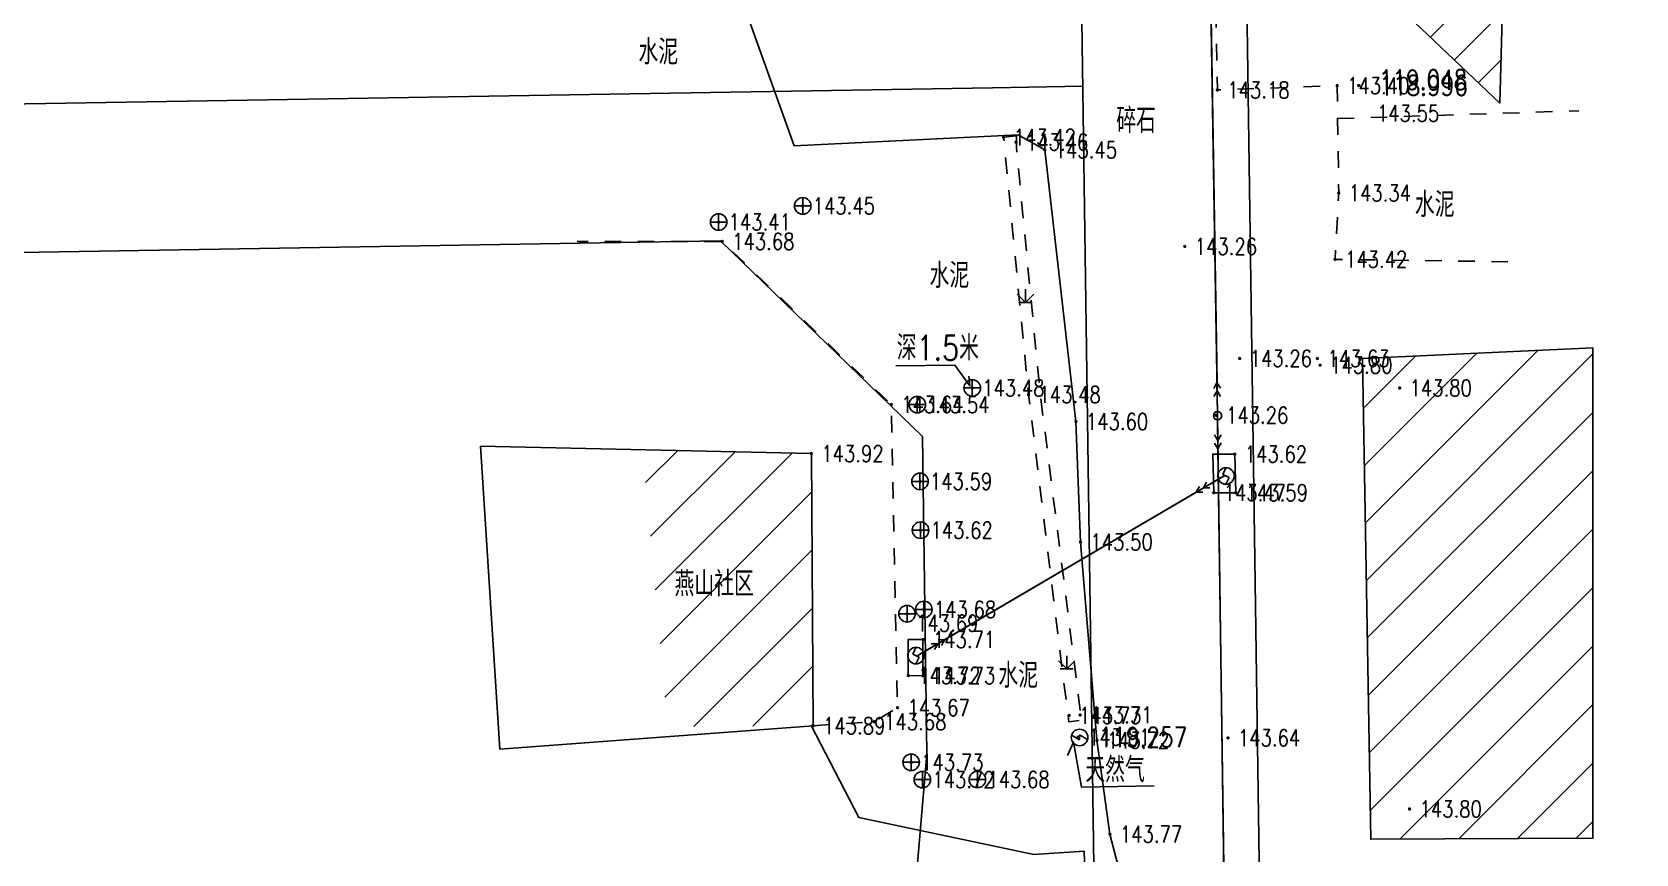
# Model space of a CAD drawing. Extents: x 529262 to 576451, y 2694391 to 2717535.
# Drawn here: x 564681 to 564778, y 2709453 to 2709502.7 of the extents above; entities that cross this region are included whole.
import ezdxf
from ezdxf.enums import TextEntityAlignment as Align
from ezdxf.xclip import XClip

# ---------------------------------------------------------------- set-up
doc = ezdxf.new("R2010")
doc.units = 0
doc.header["$XCLIPFRAME"] = 0
doc.linetypes.add('X6', pattern=[2, 1, -1])
doc.layers.add('ASSIST', color=7, linetype='Continuous', plot=False)
for name, color, linetype in [('COMPONENT', 8, 'Continuous'), ('DLSS', 4, 'Continuous'), ('GCD', 8, 'Continuous'), ('GXYZ', 8, 'Continuous'), ('JMD', 8, 'Continuous'), ('KZD', 8, 'Continuous'), ('PP-COM', 7, 'Continuous'), ('RD-中线', 40, 'Continuous'), ('RD-红线', 7, 'Continuous'), ('ZBTZ', 8, 'Continuous')]:
    doc.layers.add(name, color=color, linetype=linetype)
doc.layers.add('SXSS', color=5, linetype='Continuous', lineweight=0)
doc.styles.add('HZ', font='rs.shx', dxfattribs={"width": 0.8, "bigfont": 'hztxt.shx'})
doc.linetypes.add('1161', pattern='A,0,[149,AAA.SHX,S=0.15,R=0,X=0,Y=0],-1.6', length=1.6)
doc.linetypes.add('447', pattern='A,8,-1,[148,AAA.SHX,S=1,R=0,X=0,Y=0],-1', length=10)
pattern_1 = [(45, (0, 0), (-1.767766953, 1.767766953), [])]

# ---------------------------------------------------------------- blocks, each defined once
blk = doc.blocks.new('A$C19FD0107')
at = {"layer": 'RD-中线', "color": 8, "linetype": 'Continuous', "flags": 128}
blk.add_lwpolyline([(-6304.349, 15846.456), (-6276.374, 15793.412, -0.118286), (-6262.53, 15739.157), (-6247.438, 14688.772)], format="xyb", dxfattribs=at)
for points in [[(-6598.768, 15103.132), (-6258.936, 15108.776)], [(-6258.936, 15108.776), (-6253.474, 15108.867)]]:
    blk.add_lwpolyline(points, dxfattribs=at)
at = {"layer": 'RD-红线', "color": 8, "linetype": 'Continuous', "flags": 128}
for points in [[(-6244.919, 15209.494), (-6244.777, 15199.645), (-6241.851, 14995.965), (-6241.798, 14992.278)], [(-6579.624, 15094.449), (-6275.369, 15099.502)], [(-6263.171, 15087.676), (-6262.895, 15068.486)], [(-6265.464, 15038.446), (-6262.895, 15068.486)]]:
    blk.add_lwpolyline(points, dxfattribs=at)
at = {"layer": 'RD-红线', "color": 8}
blk.add_lwpolyline([(-6263.171, 15087.676), (-6275.369, 15099.502, 0.41487)], format="xyb", dxfattribs=at)
blk = doc.blocks.new('GC200')
at = {"linetype": 'Continuous', "const_width": 0.2, "flags": 128}
blk.add_lwpolyline([(-0.1, 0, 1), (0.1, 0, 1)], format="xyb", close=True, dxfattribs=at)
blk = doc.blocks.new('gc013a')
at = {"linetype": 'Continuous'}
blk.add_line((0.5, 0), (4, 0), dxfattribs=at)
at = {"linetype": 'Continuous', "flags": 128}
for points in [[(2.31, -0.4), (3, 0), (2.31, 0.4)], [(3.31, -0.4), (4, 0), (3.31, 0.4)]]:
    blk.add_lwpolyline(points, dxfattribs=at)
blk = doc.blocks.new('gc170')
at = {"color": 8, "linetype": 'Continuous'}
blk.add_circle((0, 0), 0.5, dxfattribs=at)
blk = doc.blocks.new('gc050')
for p, q in [((0, 1), (-0.38, 0.18)), ((-0.38, 0.18), (0.38, -0.18)), ((0, -1), (0.38, -0.18))]:
    blk.add_line(p, q)
blk.add_circle((0, 0), 1)
blk = doc.blocks.new('gc046')
for p, q in [((0, -0.3), (-0.97, 0.26)), ((0, 0.3), (0.97, -0.26)), ((0, 0.3), (0, -0.3))]:
    blk.add_line(p, q)
blk.add_circle((0, 0), 1)
blk = doc.blocks.new('gc124')
at = {"color": 8}
for p, q in [((-1, 1), (0, 0)), ((-0.8, 0), (0.8, 0)), ((0, 0), (0, 1.6)), ((0, 0), (1, 1))]:
    blk.add_line(p, q, dxfattribs=at)
blk = doc.blocks.new('gcbj0102')
for p, q in [((-1, 0), (1, 0)), ((0, -1), (0, 1))]:
    blk.add_line(p, q)
blk.add_circle((0, 0), 1)

msp = doc.modelspace()

# ---------------------------------------------------------------- hatches: boundary and pattern name
at = {"linetype": 'Continuous'}
h = msp.add_hatch(dxfattribs=at)
h.set_pattern_fill('ANSI31', color=8, scale=16, style=0)
h.set_pattern_definition([(45, (0, 0), (-1.4142135624, 1.4142135624), [])])
h.paths.add_polyline_path([(564772.364, 2709594.019), (564759.684, 2709586.997), (564761.041, 2709506.732), (564769.748, 2709498.452)])
h = msp.add_hatch(dxfattribs=at)
h.set_pattern_fill('ANSI31', color=8, scale=20, style=0)
h.set_pattern_definition(pattern_1)
h.paths.add_polyline_path([(564775.373, 2709483.65), (564761.442, 2709482.994), (564761.934, 2709453.915), (564775.373, 2709453.977)])
h = msp.add_hatch(dxfattribs=at)
h.set_pattern_fill('ANSI31', color=8, scale=20, style=0)
h.set_pattern_definition(pattern_1)
h.paths.add_polyline_path([(564717.907, 2709477.503), (564728.111, 2709477.241), (564728.22, 2709460.78), (564719.421, 2709460.719)])

# ---------------------------------------------------------------- linework, layer by layer
at = {"color": 8, "linetype": 'Continuous', "elevation": 24.553, "flags": 128}
for points in [[(564733.223, 2709482.554), (564736.796, 2709482.603), (564737.697, 2709481.341), (564737.628, 2709481.928)], [(564748.847, 2709457.154), (564744.44, 2709457.074), (564743.965, 2709459.791), (564743.596, 2709458.973)]]:
    msp.add_lwpolyline(points, dxfattribs=at)
at = {"layer": 'ASSIST', "linetype": 'Continuous', "elevation": 24.553, "flags": 128}
for points in [[(564754.771, 2709373.22), (564753.37, 2709428.462), (564752.671, 2709479.539), (564751.864, 2709529.133), (564750.702, 2709593.456), (564750.73, 2709596.38)], [(564754.771, 2709373.22), (564753.37, 2709428.462), (564752.671, 2709479.539), (564751.864, 2709529.133), (564750.702, 2709593.456), (564750.73, 2709596.38)], [(564734.456, 2709464.976), (564753.108, 2709475.927)], [(564734.456, 2709464.976), (564753.108, 2709475.927)]]:
    msp.add_lwpolyline(points, dxfattribs=at)
at = {"layer": 'DLSS', "linetype": 'X6', "elevation": 24.553, "flags": 128}
for points in [[(564770.229, 2709488.853), (564759.777, 2709488.994), (564760.001, 2709493.004), (564759.904, 2709499.5), (564752.66, 2709499.241), (564752.335, 2709515.304), (564751.767, 2709533.775), (564751.458, 2709551.68), (564751.123, 2709571.278), (564750.734, 2709589.057), (564749.677, 2709600.809), (564751.789, 2709621.63), (564754.972, 2709625.2), (564757.608, 2709628.349), (564759.7, 2709629.393), (564761.909, 2709629.333), (564777.97, 2709629.061)], [(564740.515, 2709496.475), (564739.739, 2709496.376), (564741.242, 2709480.813), (564743.674, 2709461.023), (564744.452, 2709461.12)], [(564740.515, 2709496.475), (564740.508, 2709495.762), (564741.944, 2709480.891), (564744.398, 2709461.499), (564744.452, 2709461.12)], [(564728.22, 2709460.78), (564731.909, 2709461.026), (564733.321, 2709461.869), (564732.942, 2709480.212), (564722.721, 2709490.077), (564713.96, 2709490.072)]]:
    msp.add_lwpolyline(points, dxfattribs=at)
at = {"layer": 'DLSS', "linetype": 'X6', "flags": 128}
msp.add_lwpolyline([(564759.934, 2709497.508), (564774.514, 2709497.98)], dxfattribs=at)
at = {"layer": 'GXYZ', "linetype": 'Continuous'}
for p, q in [((564752.639, 2709481.539, 24.553), (564751.896, 2709527.134, 24.553)), ((564753.342, 2709430.462, 24.553), (564752.699, 2709477.539, 24.553)), ((564736.181, 2709465.989, 24.553), (564751.384, 2709474.914, 24.553))]:
    msp.add_line(p, q, dxfattribs=at)
at = {"layer": 'GXYZ', "linetype": 'Continuous', "elevation": 24.553, "flags": 128}
for points in [[(564753.715, 2709477.209), (564753.769, 2709474.872), (564752.44, 2709474.88), (564752.386, 2709477.217)], [(564734.858, 2709465.993), (564734.861, 2709463.804), (564733.971, 2709463.818), (564733.968, 2709466.007)]]:
    msp.add_lwpolyline(points, close=True, dxfattribs=at)
at = {"layer": 'JMD', "linetype": 'Continuous', "elevation": 24.553, "flags": 128}
for points in [[(564772.364, 2709594.019), (564759.684, 2709586.997), (564761.041, 2709506.732), (564769.748, 2709498.452)], [(564775.373, 2709483.65), (564761.442, 2709482.994), (564761.934, 2709453.915), (564775.373, 2709453.977)], [(564708.111, 2709477.69), (564728.111, 2709477.241), (564728.22, 2709460.78), (564709.28, 2709459.363)]]:
    msp.add_lwpolyline(points, close=True, dxfattribs=at)
at = {"layer": 'JMD', "linetype": '447', "elevation": 24.553, "flags": 128}
msp.add_lwpolyline([(564728.091, 2709460.787), (564730.991, 2709455.223), (564741.56, 2709452.999), (564744.598, 2709453.196), (564744.974, 2709441.817), (564742.274, 2709429.118)], dxfattribs=at)
at = {"layer": 'ZBTZ', "linetype": '1161', "elevation": 24.553, "flags": 128}
msp.add_lwpolyline([(564744.527, 2709439.048), (564749.4, 2709441.779), (564746.166, 2709454.217), (564745.382, 2709459.899), (564744.385, 2709471.896), (564744.11, 2709479.182), (564742.226, 2709495.614), (564740.612, 2709496.526), (564727.069, 2709495.87), (564722.685, 2709508.146)], dxfattribs=at)

# ---------------------------------------------------------------- block references
at = {"layer": 'COMPONENT', "linetype": 'Continuous', "xscale": 0.5, "yscale": 0.5}
for p in [(564727.589, 2709492.226, 143.445), (564722.505, 2709491.25, 143.411), (564737.84, 2709481.214, 143.476), (564734.518, 2709480.207, 143.544), (564734.679, 2709475.561, 143.588), (564734.712, 2709472.609, 143.616), (564733.897, 2709467.556, 143.686), (564734.916, 2709467.815, 143.682), (564734.143, 2709458.569, 143.726), (564734.824, 2709457.522, 143.718), (564738.15, 2709457.526, 143.678)]:
    msp.add_blockref('gcbj0102', p, dxfattribs=at)
at = {"layer": 'GCD', "linetype": 'Continuous'}
ref = msp.add_blockref('GC200', (564759.904, 2709499.5, 143.399), dxfattribs=dict(at, xscale=0.5, yscale=0.5, zscale=0.5))
ref.add_attrib('height', '143.40', dxfattribs={"linetype": 'Continuous', "height": 1, "style": 'HZ', "width": 0.8}).set_placement((564760.504, 2709499.5, 143.399), align=Align.MIDDLE_LEFT)
ref = msp.add_blockref('GC200', (564752.66, 2709499.241, 143.18), dxfattribs=dict(at, xscale=0.5, yscale=0.5, zscale=0.5))
ref.add_attrib('height', '143.18', dxfattribs={"linetype": 'Continuous', "height": 1, "style": 'HZ', "width": 0.8}).set_placement((564753.26, 2709499.241, 143.18), align=Align.MIDDLE_LEFT)
ref = msp.add_blockref('GC200', (564761.206, 2709499.508, 143.549), dxfattribs=dict(at, xscale=0.5, yscale=0.5, zscale=0.5))
ref.add_attrib('height', '143.55', dxfattribs={"linetype": 'Continuous', "height": 1, "style": 'HZ', "width": 0.8}).set_placement((564762.31, 2709497.824, 143.549), align=Align.MIDDLE_LEFT)
ref = msp.add_blockref('GC200', (564739.739, 2709496.376, 143.419), dxfattribs=dict(at, xscale=0.5, yscale=0.5, zscale=0.5))
ref.add_attrib('height', '143.42', dxfattribs={"linetype": 'Continuous', "height": 1, "style": 'HZ', "width": 0.8}).set_placement((564740.339, 2709496.376, 143.419), align=Align.MIDDLE_LEFT)
ref = msp.add_blockref('GC200', (564740.488, 2709496.086, 143.457), dxfattribs=dict(at, xscale=0.5, yscale=0.5, zscale=0.5))
ref.add_attrib('height', '143.46', dxfattribs={"linetype": 'Continuous', "height": 1, "style": 'HZ', "width": 0.8}).set_placement((564741.088, 2709496.086, 143.457), align=Align.MIDDLE_LEFT)
ref = msp.add_blockref('GC200', (564742.226, 2709495.614, 143.451), dxfattribs=dict(at, xscale=0.5, yscale=0.5, zscale=0.5))
ref.add_attrib('height', '143.45', dxfattribs={"linetype": 'Continuous', "height": 1, "style": 'HZ', "width": 0.8}).set_placement((564742.826, 2709495.614, 143.451), align=Align.MIDDLE_LEFT)
ref = msp.add_blockref('GC200', (564760.001, 2709493.004, 143.342), dxfattribs=dict(at, xscale=0.5, yscale=0.5, zscale=0.5))
ref.add_attrib('height', '143.34', dxfattribs={"linetype": 'Continuous', "height": 1, "style": 'HZ', "width": 0.8}).set_placement((564760.601, 2709493.004, 143.342), align=Align.MIDDLE_LEFT)
ref = msp.add_blockref('GC200', (564727.589, 2709492.226, 143.445), dxfattribs=dict(at, xscale=0.5, yscale=0.5, zscale=0.5))
ref.add_attrib('height', '143.45', dxfattribs={"linetype": 'Continuous', "height": 1, "style": 'HZ', "width": 0.8}).set_placement((564728.189, 2709492.226, 143.445), align=Align.MIDDLE_LEFT)
ref = msp.add_blockref('GC200', (564722.505, 2709491.25, 143.411), dxfattribs=dict(at, xscale=0.5, yscale=0.5, zscale=0.5))
ref.add_attrib('height', '143.41', dxfattribs={"linetype": 'Continuous', "height": 1, "style": 'HZ', "width": 0.8}).set_placement((564723.105, 2709491.25, 143.411), align=Align.MIDDLE_LEFT)
ref = msp.add_blockref('GC200', (564722.721, 2709490.077, 143.683), dxfattribs=dict(at, xscale=0.5, yscale=0.5, zscale=0.5))
ref.add_attrib('height', '143.68', dxfattribs={"linetype": 'Continuous', "height": 1, "style": 'HZ', "width": 0.8}).set_placement((564723.321, 2709490.077, 143.683), align=Align.MIDDLE_LEFT)
ref = msp.add_blockref('GC200', (564750.692, 2709489.773, 143.26), dxfattribs=dict(at, xscale=0.5, yscale=0.5, zscale=0.5))
ref.add_attrib('height', '143.26', dxfattribs={"linetype": 'Continuous', "height": 1, "style": 'HZ', "width": 0.8}).set_placement((564751.292, 2709489.773, 143.26), align=Align.MIDDLE_LEFT)
ref = msp.add_blockref('GC200', (564759.777, 2709488.994, 143.423), dxfattribs=dict(at, xscale=0.5, yscale=0.5, zscale=0.5))
ref.add_attrib('height', '143.42', dxfattribs={"linetype": 'Continuous', "height": 1, "style": 'HZ', "width": 0.8}).set_placement((564760.377, 2709488.994, 143.423), align=Align.MIDDLE_LEFT)
ref = msp.add_blockref('GC200', (564754.012, 2709483, 143.256), dxfattribs=dict(at, xscale=0.5, yscale=0.5, zscale=0.5))
ref.add_attrib('height', '143.26', dxfattribs={"linetype": 'Continuous', "height": 1, "style": 'HZ', "width": 0.8}).set_placement((564754.612, 2709483, 143.256), align=Align.MIDDLE_LEFT)
ref = msp.add_blockref('GC200', (564758.708, 2709482.993, 143.631), dxfattribs=dict(at, xscale=0.5, yscale=0.5, zscale=0.5))
ref.add_attrib('height', '143.63', dxfattribs={"linetype": 'Continuous', "height": 1, "style": 'HZ', "width": 0.8}).set_placement((564759.308, 2709482.993, 143.631), align=Align.MIDDLE_LEFT)
ref = msp.add_blockref('GC200', (564758.876, 2709482.593, 143.799), dxfattribs=dict(at, xscale=0.5, yscale=0.5, zscale=0.5))
ref.add_attrib('height', '143.80', dxfattribs={"linetype": 'Continuous', "height": 1, "style": 'HZ', "width": 0.8}).set_placement((564759.476, 2709482.593, 143.799), align=Align.MIDDLE_LEFT)
ref = msp.add_blockref('GC200', (564737.84, 2709481.214, 143.476), dxfattribs=dict(at, xscale=0.5, yscale=0.5, zscale=0.5))
ref.add_attrib('height', '143.48', dxfattribs={"linetype": 'Continuous', "height": 1, "style": 'HZ', "width": 0.8}).set_placement((564738.44, 2709481.214, 143.476), align=Align.MIDDLE_LEFT)
ref = msp.add_blockref('GC200', (564763.682, 2709481.213, 143.799), dxfattribs=dict(at, xscale=0.5, yscale=0.5, zscale=0.5))
ref.add_attrib('height', '143.80', dxfattribs={"linetype": 'Continuous', "height": 1, "style": 'HZ', "width": 0.8}).set_placement((564764.282, 2709481.213, 143.799), align=Align.MIDDLE_LEFT)
ref = msp.add_blockref('GC200', (564732.942, 2709480.212, 143.641), dxfattribs=dict(at, xscale=0.5, yscale=0.5, zscale=0.5))
ref.add_attrib('height', '143.64', dxfattribs={"linetype": 'Continuous', "height": 1, "style": 'HZ', "width": 0.8}).set_placement((564733.542, 2709480.212, 143.641), align=Align.MIDDLE_LEFT)
ref = msp.add_blockref('GC200', (564734.518, 2709480.207, 143.544), dxfattribs=dict(at, xscale=0.5, yscale=0.5, zscale=0.5))
ref.add_attrib('height', '143.54', dxfattribs={"linetype": 'Continuous', "height": 1, "style": 'HZ', "width": 0.8}).set_placement((564735.118, 2709480.207, 143.544), align=Align.MIDDLE_LEFT)
ref = msp.add_blockref('GC200', (564741.242, 2709480.813, 143.48), dxfattribs=dict(at, xscale=0.5, yscale=0.5, zscale=0.5))
ref.add_attrib('height', '143.48', dxfattribs={"linetype": 'Continuous', "height": 1, "style": 'HZ', "width": 0.8}).set_placement((564741.842, 2709480.813, 143.48), align=Align.MIDDLE_LEFT)
ref = msp.add_blockref('GC200', (564744.11, 2709479.182, 143.598), dxfattribs=dict(at, xscale=0.5, yscale=0.5, zscale=0.5))
ref.add_attrib('height', '143.60', dxfattribs={"linetype": 'Continuous', "height": 1, "style": 'HZ', "width": 0.8}).set_placement((564744.71, 2709479.182, 143.598), align=Align.MIDDLE_LEFT)
ref = msp.add_blockref('GC200', (564752.584, 2709479.563, 143.255), dxfattribs=dict(at, xscale=0.5, yscale=0.5, zscale=0.5))
ref.add_attrib('height', '143.26', dxfattribs={"linetype": 'Continuous', "height": 1, "style": 'HZ', "width": 0.8}).set_placement((564753.184, 2709479.563, 143.255), align=Align.MIDDLE_LEFT)
ref = msp.add_blockref('GC200', (564728.111, 2709477.241, 143.921), dxfattribs=dict(at, xscale=0.5, yscale=0.5, zscale=0.5))
ref.add_attrib('height', '143.92', dxfattribs={"linetype": 'Continuous', "height": 1, "style": 'HZ', "width": 0.8}).set_placement((564728.711, 2709477.241, 143.921), align=Align.MIDDLE_LEFT)
ref = msp.add_blockref('GC200', (564753.715, 2709477.209, 143.618), dxfattribs=dict(at, xscale=0.5, yscale=0.5, zscale=0.5))
ref.add_attrib('height', '143.62', dxfattribs={"linetype": 'Continuous', "height": 1, "style": 'HZ', "width": 0.8}).set_placement((564754.315, 2709477.209, 143.618), align=Align.MIDDLE_LEFT)
ref = msp.add_blockref('GC200', (564734.679, 2709475.561, 143.588), dxfattribs=dict(at, xscale=0.5, yscale=0.5, zscale=0.5))
ref.add_attrib('height', '143.59', dxfattribs={"linetype": 'Continuous', "height": 1, "style": 'HZ', "width": 0.8}).set_placement((564735.279, 2709475.561, 143.588), align=Align.MIDDLE_LEFT)
ref = msp.add_blockref('GC200', (564752.44, 2709474.88, 143.47), dxfattribs=dict(at, xscale=0.5, yscale=0.5, zscale=0.5))
ref.add_attrib('height', '143.47', dxfattribs={"linetype": 'Continuous', "height": 1, "style": 'HZ', "width": 0.8}).set_placement((564753.04, 2709474.88, 143.47), align=Align.MIDDLE_LEFT)
ref = msp.add_blockref('GC200', (564753.769, 2709474.872, 143.591), dxfattribs=dict(at, xscale=0.5, yscale=0.5, zscale=0.5))
ref.add_attrib('height', '143.59', dxfattribs={"linetype": 'Continuous', "height": 1, "style": 'HZ', "width": 0.8}).set_placement((564754.369, 2709474.872, 143.591), align=Align.MIDDLE_LEFT)
ref = msp.add_blockref('GC200', (564734.712, 2709472.609, 143.616), dxfattribs=dict(at, xscale=0.5, yscale=0.5, zscale=0.5))
ref.add_attrib('height', '143.62', dxfattribs={"linetype": 'Continuous', "height": 1, "style": 'HZ', "width": 0.8}).set_placement((564735.312, 2709472.609, 143.616), align=Align.MIDDLE_LEFT)
ref = msp.add_blockref('GC200', (564744.385, 2709471.896, 143.496), dxfattribs=dict(at, xscale=0.5, yscale=0.5, zscale=0.5))
ref.add_attrib('height', '143.50', dxfattribs={"linetype": 'Continuous', "height": 1, "style": 'HZ', "width": 0.8}).set_placement((564744.985, 2709471.896, 143.496), align=Align.MIDDLE_LEFT)
ref = msp.add_blockref('GC200', (564734.916, 2709467.815, 143.682), dxfattribs=dict(at, xscale=0.5, yscale=0.5, zscale=0.5))
ref.add_attrib('height', '143.68', dxfattribs={"linetype": 'Continuous', "height": 1, "style": 'HZ', "width": 0.8}).set_placement((564735.516, 2709467.815, 143.682), align=Align.MIDDLE_LEFT)
ref = msp.add_blockref('GC200', (564733.897, 2709467.556, 143.686), dxfattribs=dict(at, xscale=0.5, yscale=0.5, zscale=0.5))
ref.add_attrib('height', '143.69', dxfattribs={"linetype": 'Continuous', "height": 1, "style": 'HZ', "width": 0.8}).set_placement((564734.445, 2709466.983, 143.686), align=Align.MIDDLE_LEFT)
ref = msp.add_blockref('GC200', (564734.858, 2709465.993, 143.714), dxfattribs=dict(at, xscale=0.5, yscale=0.5, zscale=0.5))
ref.add_attrib('height', '143.71', dxfattribs={"linetype": 'Continuous', "height": 1, "style": 'HZ', "width": 0.8}).set_placement((564735.458, 2709465.993, 143.714), align=Align.MIDDLE_LEFT)
ref = msp.add_blockref('GC200', (564733.971, 2709463.818, 143.717), dxfattribs=dict(at, xscale=0.5, yscale=0.5, zscale=0.5))
ref.add_attrib('height', '143.72', dxfattribs={"linetype": 'Continuous', "height": 1, "style": 'HZ', "width": 0.8}).set_placement((564734.571, 2709463.818, 143.717), align=Align.MIDDLE_LEFT)
ref = msp.add_blockref('GC200', (564734.861, 2709463.804, 143.731), dxfattribs=dict(at, xscale=0.5, yscale=0.5, zscale=0.5))
ref.add_attrib('height', '143.73', dxfattribs={"linetype": 'Continuous', "height": 1, "style": 'HZ', "width": 0.8}).set_placement((564735.461, 2709463.804, 143.731), align=Align.MIDDLE_LEFT)
ref = msp.add_blockref('GC200', (564733.321, 2709461.869, 143.673), dxfattribs=dict(at, xscale=0.5, yscale=0.5, zscale=0.5))
ref.add_attrib('height', '143.67', dxfattribs={"linetype": 'Continuous', "height": 1, "style": 'HZ', "width": 0.8}).set_placement((564733.921, 2709461.869, 143.673), align=Align.MIDDLE_LEFT)
ref = msp.add_blockref('GC200', (564728.22, 2709460.78, 143.887), dxfattribs=dict(at, xscale=0.5, yscale=0.5, zscale=0.5))
ref.add_attrib('height', '143.89', dxfattribs={"linetype": 'Continuous', "height": 1, "style": 'HZ', "width": 0.8}).set_placement((564728.82, 2709460.78, 143.887), align=Align.MIDDLE_LEFT)
ref = msp.add_blockref('GC200', (564731.909, 2709461.026, 143.68), dxfattribs=dict(at, xscale=0.5, yscale=0.5, zscale=0.5))
ref.add_attrib('height', '143.68', dxfattribs={"linetype": 'Continuous', "height": 1, "style": 'HZ', "width": 0.8}).set_placement((564732.509, 2709461.026, 143.68), align=Align.MIDDLE_LEFT)
ref = msp.add_blockref('GC200', (564743.698, 2709461.404, 143.731), dxfattribs=dict(at, xscale=0.5, yscale=0.5, zscale=0.5))
ref.add_attrib('height', '143.73', dxfattribs={"linetype": 'Continuous', "height": 1, "style": 'HZ', "width": 0.8}).set_placement((564744.298, 2709461.404, 143.731), align=Align.MIDDLE_LEFT)
ref = msp.add_blockref('GC200', (564744.366, 2709461.433, 143.708), dxfattribs=dict(at, xscale=0.5, yscale=0.5, zscale=0.5))
ref.add_attrib('height', '143.71', dxfattribs={"linetype": 'Continuous', "height": 1, "style": 'HZ', "width": 0.8}).set_placement((564744.966, 2709461.433, 143.708), align=Align.MIDDLE_LEFT)
ref = msp.add_blockref('GC200', (564744.241, 2709460.089, 143.81), dxfattribs=dict(at, xscale=0.5, yscale=0.5, zscale=0.5))
ref.add_attrib('height', '143.81', dxfattribs={"linetype": 'Continuous', "height": 1, "style": 'HZ', "width": 0.8}).set_placement((564744.841, 2709460.089, 143.81), align=Align.MIDDLE_LEFT)
ref = msp.add_blockref('GC200', (564745.382, 2709459.899, 143.72), dxfattribs=dict(at, xscale=0.5, yscale=0.5, zscale=0.5))
ref.add_attrib('height', '143.72', dxfattribs={"linetype": 'Continuous', "height": 1, "style": 'HZ', "width": 0.8}).set_placement((564745.982, 2709459.899, 143.72), align=Align.MIDDLE_LEFT)
ref = msp.add_blockref('GC200', (564753.302, 2709460.045, 143.641), dxfattribs=dict(at, xscale=0.5, yscale=0.5, zscale=0.5))
ref.add_attrib('height', '143.64', dxfattribs={"linetype": 'Continuous', "height": 1, "style": 'HZ', "width": 0.8}).set_placement((564753.902, 2709460.045, 143.641), align=Align.MIDDLE_LEFT)
ref = msp.add_blockref('GC200', (564734.143, 2709458.569, 143.726), dxfattribs=dict(at, xscale=0.5, yscale=0.5, zscale=0.5))
ref.add_attrib('height', '143.73', dxfattribs={"linetype": 'Continuous', "height": 1, "style": 'HZ', "width": 0.8}).set_placement((564734.743, 2709458.569, 143.726), align=Align.MIDDLE_LEFT)
ref = msp.add_blockref('GC200', (564734.824, 2709457.522, 143.718), dxfattribs=dict(at, xscale=0.5, yscale=0.5, zscale=0.5))
ref.add_attrib('height', '143.72', dxfattribs={"linetype": 'Continuous', "height": 1, "style": 'HZ', "width": 0.8}).set_placement((564735.424, 2709457.522, 143.718), align=Align.MIDDLE_LEFT)
ref = msp.add_blockref('GC200', (564738.15, 2709457.526, 143.678), dxfattribs=dict(at, xscale=0.5, yscale=0.5, zscale=0.5))
ref.add_attrib('height', '143.68', dxfattribs={"linetype": 'Continuous', "height": 1, "style": 'HZ', "width": 0.8}).set_placement((564738.75, 2709457.526, 143.678), align=Align.MIDDLE_LEFT)
ref = msp.add_blockref('GC200', (564764.283, 2709455.746, 143.799), dxfattribs=dict(at, xscale=0.5, yscale=0.5, zscale=0.5))
ref.add_attrib('height', '143.80', dxfattribs={"linetype": 'Continuous', "height": 1, "style": 'HZ', "width": 0.8}).set_placement((564764.883, 2709455.746, 143.799), align=Align.MIDDLE_LEFT)
ref = msp.add_blockref('GC200', (564746.166, 2709454.217, 143.772), dxfattribs=dict(at, xscale=0.5, yscale=0.5, zscale=0.5))
ref.add_attrib('height', '143.77', dxfattribs={"linetype": 'Continuous', "height": 1, "style": 'HZ', "width": 0.8}).set_placement((564746.766, 2709454.217, 143.772), align=Align.MIDDLE_LEFT)
at = {"layer": 'GXYZ', "linetype": 'Continuous'}
for p, xscale, yscale, rotation in [((564752.671, 2709479.539, 24.553), 0.5000000002235246, 0.5000000002235246, 90.93270060234406), ((564752.671, 2709479.539, 24.553), 0.500000000094207, 0.500000000094207, 270.7832305258015), ((564753.108, 2709475.927, 24.553), 0.500000000008268, 0.500000000008268, 210.4173708677238), ((564734.456, 2709464.976, 24.553), 0.500000000008268, 0.500000000008268, 30.41737086772381)]:
    msp.add_blockref('gc013a', p, dxfattribs=dict(at, xscale=xscale, yscale=yscale, rotation=rotation))
at = {"layer": 'GXYZ', "linetype": 'Continuous', "xscale": 0.5, "yscale": 0.5}
for name, p in [('gc170', (564752.671, 2709479.539, 24.553)), ('gc050', (564753.181, 2709475.892, 24.553)), ('gc050', (564734.437, 2709465.024, 24.553)), ('gc046', (564744.33, 2709460.073, 24.553))]:
    msp.add_blockref(name, p, dxfattribs=at)
at = {"layer": 'PP-COM'}
ref = msp.add_blockref('A$C19FD0107', (570997.993, 2694390.603), dxfattribs=at)
XClip(ref).set_block_clipping_path([(-9366.4383134884, 14428.6043910822), (-3328.4480743363, 17452.7484863754)])
at = {"layer": 'ZBTZ', "linetype": 'Continuous', "xscale": 0.5, "yscale": 0.5}
for p in [(564741.065, 2709486.387, 24.553), (564743.551, 2709464.215, 24.553)]:
    msp.add_blockref('gc124', p, dxfattribs=at)

# ---------------------------------------------------------------- texts
at = {"layer": 'DLSS', "color": 8, "linetype": 'Continuous', "style": 'HZ', "width": 0.8}
for p in [(564718.855, 2709501.611, 24.553), (564765.803, 2709492.38, 24.553), (564736.455, 2709488.091, 24.553), (564740.62, 2709463.9, 24.553)]:
    msp.add_text('水泥', height=1.5, dxfattribs=at).set_placement(p, align=Align.MIDDLE)
at = {"layer": 'KZD', "linetype": 'Continuous', "style": 'HZ', "width": 0.8}
for s, p in [('119.048', (564762.428, 2709499.849, 24.553)), ('118.996', (564762.456, 2709499.508, 24.553)), ('119.257', (564745.491, 2709460.089, 24.553))]:
    msp.add_text(s, height=1.2, dxfattribs=at).set_placement(p, align=Align.MIDDLE_LEFT)
at = {"layer": 'SXSS', "color": 8, "linetype": 'Continuous', "style": 'HZ', "width": 0.8}
for s, p in [('碎石', (564747.748, 2709497.473, 24.553)), ('深1.5米', (564735.759, 2709483.719, 24.553)), ('燕山社区', (564722.234, 2709469.444, 24.553)), ('天然气', (564746.473, 2709458.202, 24.553))]:
    msp.add_text(s, height=1.5, dxfattribs=at).set_placement(p, align=Align.MIDDLE)

doc.saveas('drawing.dxf')
